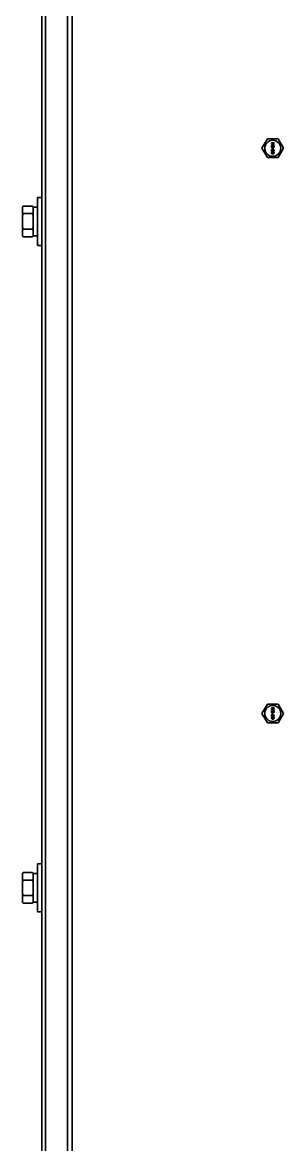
# Model space of a CAD drawing. Header units: millimetres. Extents: x 32496 to 166256, y 3504 to 23939.
# Drawn here: x 142245.6 to 142343.4, y 12632 to 13053 of the extents above; entities that cross this region are included whole.
import ezdxf

# ---------------------------------------------------------------- set-up
doc = ezdxf.new("R2010")
doc.units = ezdxf.units.MM
doc.layers.get('0').update_dxf_attribs({"lineweight": 35})

# ---------------------------------------------------------------- blocks, each defined once
blk = doc.blocks.new('8-1250')
at = {"linetype": 'Continuous'}
for p, q in [((-6333.83, -34566.29), (-6333.83, -32553.29)), ((-6332.13, -32553.29), (-6332.13, -34566.29)), ((-6342.13, -33570.79), (-6342.13, -34566.29)), ((-6343.53, -33925.64), (-6343.53, -33680.91)), ((-6261, -33900.85), (-6258.97, -33897.35)), ((-6254.93, -33897.35), (-6258.97, -33897.35)), ((-6257.45, -33898.87), (-6257.45, -33898.75)), ((-6257.45, -33898.75), (-6256.45, -33898.75)), ((-6256.67, -33898.87), (-6257.45, -33899.17)), ((-6256.67, -33898.87), (-6257.45, -33898.87)), ((-6257.45, -33899.33), (-6257.45, -33899.17)), ((-6257.45, -33899.33), (-6256.67, -33899.62)), ((-6257.45, -33899.75), (-6257.45, -33899.62)), ((-6257.45, -33899.62), (-6256.67, -33899.62)), ((-6256.45, -33899.75), (-6257.45, -33899.75)), ((-6257.35, -33899.25), (-6256.45, -33898.94)), ((-6256.45, -33899.56), (-6257.35, -33899.25)), ((-6256.45, -33898.75), (-6256.45, -33898.94)), ((-6256.45, -33899.56), (-6256.45, -33899.75)), ((-6254.93, -33897.35), (-6252.91, -33900.85)), ((-6258.97, -33904.35), (-6261, -33900.85)), ((-6257.43, -33900.14), (-6257.45, -33900.25)), ((-6257.45, -33900.35), (-6257.45, -33900.25)), ((-6257.45, -33900.35), (-6257.43, -33900.46)), ((-6257.45, -33902.04), (-6257.45, -33901.29)), ((-6257.45, -33901.29), (-6257.35, -33901.29)), ((-6257.35, -33902.04), (-6257.45, -33902.04)), ((-6257.43, -33902.46), (-6257.45, -33902.58)), ((-6257.45, -33902.58), (-6257.43, -33902.71)), ((-6257.37, -33900.04), (-6257.43, -33900.14)), ((-6257.43, -33900.46), (-6257.37, -33900.56)), ((-6257.37, -33902.35), (-6257.43, -33902.46)), ((-6257.43, -33902.71), (-6257.37, -33902.81)), ((-6257.28, -33899.98), (-6257.37, -33900.04)), ((-6257.37, -33900.56), (-6257.28, -33900.62)), ((-6257.31, -33902.29), (-6257.37, -33902.35)), ((-6257.37, -33902.81), (-6257.31, -33902.87)), ((-6257.35, -33900.23), (-6257.33, -33900.17)), ((-6257.35, -33900.23), (-6257.35, -33900.37)), ((-6257.33, -33900.44), (-6257.35, -33900.37)), ((-6256.82, -33901.87), (-6257.35, -33901.29)), ((-6257.35, -33901.46), (-6257.35, -33902.04)), ((-6257.35, -33901.46), (-6256.88, -33901.98)), ((-6257.35, -33902.58), (-6257.33, -33902.48)), ((-6257.33, -33902.69), (-6257.35, -33902.58)), ((-6257.33, -33900.17), (-6257.28, -33900.1)), ((-6257.28, -33900.5), (-6257.33, -33900.44)), ((-6257.33, -33902.48), (-6257.28, -33902.42)), ((-6257.28, -33902.75), (-6257.33, -33902.69)), ((-6257.22, -33902.25), (-6257.31, -33902.29)), ((-6257.31, -33902.87), (-6257.22, -33902.92)), ((-6257.18, -33899.94), (-6257.28, -33899.98)), ((-6257.28, -33900.1), (-6257.22, -33900.06)), ((-6257.22, -33900.54), (-6257.28, -33900.5)), ((-6257.28, -33900.62), (-6257.18, -33900.67)), ((-6257.28, -33902.42), (-6257.16, -33902.33)), ((-6257.16, -33902.83), (-6257.28, -33902.75)), ((-6257.22, -33900.06), (-6257.16, -33900.04)), ((-6257.16, -33900.56), (-6257.22, -33900.54)), ((-6257.16, -33902.23), (-6257.22, -33902.25)), ((-6257.22, -33902.92), (-6257.16, -33902.94)), ((-6257.03, -33899.92), (-6257.18, -33899.94)), ((-6257.07, -33900.67), (-6257.18, -33900.67)), ((-6257.09, -33900.04), (-6257.16, -33900.04)), ((-6257.16, -33900.56), (-6257.09, -33900.56)), ((-6257.05, -33902.21), (-6257.16, -33902.23)), ((-6257.16, -33902.33), (-6257.03, -33902.31)), ((-6257.03, -33902.85), (-6257.16, -33902.83)), ((-6257.16, -33902.94), (-6257.05, -33902.96)), ((-6257.13, -33901), (-6257.13, -33900.96)), ((-6257.13, -33900.96), (-6256.99, -33900.96)), ((-6256.99, -33901), (-6257.13, -33901)), ((-6257.09, -33900.04), (-6257.03, -33900.06)), ((-6257.03, -33900.54), (-6257.09, -33900.56)), ((-6257.07, -33900.83), (-6257.09, -33900.85)), ((-6257.09, -33900.85), (-6256.99, -33900.96)), ((-6256.99, -33901), (-6257.09, -33901.1)), ((-6257.09, -33901.1), (-6257.07, -33901.12)), ((-6257.07, -33900.67), (-6256.96, -33900.62)), ((-6256.94, -33900.96), (-6257.07, -33900.83)), ((-6257.07, -33901.12), (-6256.94, -33901)), ((-6257.05, -33902.21), (-6256.86, -33902.21)), ((-6256.86, -33902.96), (-6257.05, -33902.96)), ((-6257.03, -33899.92), (-6256.88, -33899.92)), ((-6257.03, -33900.06), (-6256.99, -33900.1)), ((-6256.99, -33900.5), (-6257.03, -33900.54)), ((-6256.88, -33902.31), (-6257.03, -33902.31)), ((-6257.03, -33902.85), (-6256.88, -33902.85)), ((-6256.99, -33900.1), (-6256.94, -33900.17)), ((-6256.94, -33900.44), (-6256.99, -33900.5)), ((-6256.96, -33900.62), (-6256.9, -33900.56)), ((-6256.94, -33900.17), (-6256.92, -33900.23)), ((-6256.92, -33900.37), (-6256.94, -33900.44)), ((-6256.82, -33900.83), (-6256.94, -33900.96)), ((-6256.94, -33901), (-6256.82, -33901.12)), ((-6256.84, -33900.14), (-6256.92, -33900.02)), ((-6256.88, -33900.02), (-6256.92, -33900.02)), ((-6256.92, -33900.37), (-6256.92, -33900.23)), ((-6256.9, -33900.56), (-6256.84, -33900.46)), ((-6256.9, -33900.96), (-6256.79, -33900.85)), ((-6256.9, -33900.96), (-6256.75, -33900.96)), ((-6256.79, -33901.1), (-6256.9, -33901)), ((-6256.75, -33901), (-6256.9, -33901)), ((-6256.73, -33899.94), (-6256.88, -33899.92)), ((-6256.88, -33900.02), (-6256.75, -33900.04)), ((-6256.88, -33901.98), (-6256.82, -33902.02)), ((-6256.88, -33902.31), (-6256.75, -33902.33)), ((-6256.75, -33902.83), (-6256.88, -33902.85)), ((-6256.75, -33902.23), (-6256.86, -33902.21)), ((-6256.86, -33902.96), (-6256.75, -33902.94)), ((-6256.82, -33900.25), (-6256.84, -33900.14)), ((-6256.84, -33900.46), (-6256.82, -33900.35)), ((-6256.82, -33900.25), (-6256.82, -33900.35)), ((-6256.79, -33900.85), (-6256.82, -33900.83)), ((-6256.82, -33901.12), (-6256.79, -33901.1)), ((-6256.73, -33901.92), (-6256.82, -33901.87)), ((-6256.82, -33902.02), (-6256.73, -33902.04)), ((-6256.75, -33900.04), (-6256.69, -33900.06)), ((-6256.75, -33900.96), (-6256.75, -33901)), ((-6256.69, -33902.25), (-6256.75, -33902.23)), ((-6256.75, -33902.33), (-6256.62, -33902.42)), ((-6256.62, -33902.75), (-6256.75, -33902.83)), ((-6256.75, -33902.94), (-6256.69, -33902.92)), ((-6256.62, -33899.98), (-6256.73, -33899.94)), ((-6256.73, -33901.92), (-6256.69, -33901.92)), ((-6256.69, -33902.04), (-6256.73, -33902.04)), ((-6256.69, -33900.06), (-6256.62, -33900.1)), ((-6256.62, -33900.48), (-6256.69, -33900.52)), ((-6256.69, -33900.62), (-6256.69, -33900.52)), ((-6256.69, -33900.62), (-6256.62, -33900.6)), ((-6256.69, -33901.42), (-6256.69, -33901.31)), ((-6256.6, -33901.33), (-6256.69, -33901.31)), ((-6256.69, -33901.42), (-6256.62, -33901.46)), ((-6256.62, -33901.87), (-6256.69, -33901.92)), ((-6256.69, -33902.04), (-6256.6, -33902.02)), ((-6256.6, -33902.29), (-6256.69, -33902.25)), ((-6256.69, -33902.92), (-6256.6, -33902.87)), ((-6256.54, -33900.04), (-6256.62, -33899.98)), ((-6256.62, -33900.1), (-6256.58, -33900.17)), ((-6256.58, -33900.42), (-6256.62, -33900.48)), ((-6256.62, -33900.6), (-6256.54, -33900.54)), ((-6256.62, -33901.46), (-6256.58, -33901.52)), ((-6256.58, -33901.81), (-6256.62, -33901.87)), ((-6256.62, -33902.42), (-6256.58, -33902.48)), ((-6256.58, -33902.69), (-6256.62, -33902.75)), ((-6256.52, -33901.42), (-6256.6, -33901.33)), ((-6256.6, -33902.02), (-6256.52, -33901.94)), ((-6256.54, -33902.35), (-6256.6, -33902.29)), ((-6256.6, -33902.87), (-6256.54, -33902.81)), ((-6256.58, -33900.17), (-6256.56, -33900.23)), ((-6256.56, -33900.35), (-6256.58, -33900.42)), ((-6256.58, -33901.52), (-6256.56, -33901.62)), ((-6256.56, -33901.71), (-6256.58, -33901.81)), ((-6256.58, -33902.48), (-6256.56, -33902.58)), ((-6256.56, -33902.58), (-6256.58, -33902.69)), ((-6256.56, -33900.35), (-6256.56, -33900.23)), ((-6256.56, -33901.71), (-6256.56, -33901.62)), ((-6256.48, -33900.14), (-6256.54, -33900.04)), ((-6256.54, -33900.54), (-6256.48, -33900.44)), ((-6256.48, -33902.46), (-6256.54, -33902.35)), ((-6256.54, -33902.81), (-6256.48, -33902.71)), ((-6256.48, -33901.5), (-6256.52, -33901.42)), ((-6256.52, -33901.94), (-6256.48, -33901.85)), ((-6256.45, -33900.25), (-6256.48, -33900.14)), ((-6256.48, -33900.44), (-6256.45, -33900.33)), ((-6256.45, -33901.64), (-6256.48, -33901.5)), ((-6256.48, -33901.85), (-6256.45, -33901.73)), ((-6256.45, -33902.58), (-6256.48, -33902.46)), ((-6256.48, -33902.71), (-6256.45, -33902.58)), ((-6256.45, -33900.25), (-6256.45, -33900.33)), ((-6256.45, -33901.64), (-6256.45, -33901.73)), ((-6252.91, -33900.85), (-6254.93, -33904.35)), ((-6258.97, -33904.35), (-6254.93, -33904.35)), ((-6345.13, -33919.29), (-6345.13, -33937.29)), ((-6343.53, -33919.29), (-6345.13, -33919.29)), ((-6350.73, -33922.82), (-6350.46, -33922.54)), ((-6350.73, -33933.76), (-6350.73, -33922.82)), ((-6350.43, -33922.52), (-6350.46, -33922.54)), ((-6347.03, -33922.52), (-6350.43, -33922.52)), ((-6347.03, -33922.52), (-6347, -33922.54)), ((-6346.73, -33922.82), (-6347, -33922.54)), ((-6346.73, -33933.76), (-6346.73, -33922.82)), ((-6345.13, -33922.94), (-6346.73, -33922.94)), ((-6347.03, -33925.36), (-6350.43, -33925.36)), ((-6343.53, -33930.91), (-6343.53, -33925.64)), ((-6347.03, -33931.13), (-6350.43, -33931.13)), ((-6343.53, -34175.64), (-6343.53, -33930.91)), ((-6350.73, -33933.76), (-6350.46, -33934.03)), ((-6347.03, -33934.06), (-6350.43, -33934.06)), ((-6346.73, -33933.76), (-6347, -33934.03)), ((-6345.13, -33933.64), (-6346.73, -33933.64)), ((-6343.53, -33937.29), (-6345.13, -33937.29)), ((-6261, -34112.85), (-6258.98, -34109.35)), ((-6254.93, -34109.35), (-6258.98, -34109.35)), ((-6254.93, -34109.35), (-6252.91, -34112.85)), ((-6258.98, -34116.35), (-6261, -34112.85)), ((-6257.45, -34110.87), (-6257.45, -34110.75)), ((-6257.45, -34110.75), (-6256.45, -34110.75)), ((-6256.67, -34110.87), (-6257.45, -34111.17)), ((-6256.67, -34110.87), (-6257.45, -34110.87)), ((-6257.45, -34111.33), (-6257.45, -34111.17)), ((-6257.45, -34111.33), (-6256.67, -34111.62)), ((-6257.45, -34111.75), (-6257.45, -34111.62)), ((-6257.45, -34111.62), (-6256.67, -34111.62)), ((-6256.45, -34111.75), (-6257.45, -34111.75)), ((-6257.43, -34112.14), (-6257.45, -34112.25)), ((-6257.45, -34112.35), (-6257.45, -34112.25)), ((-6257.45, -34112.35), (-6257.43, -34112.46)), ((-6257.45, -34114.04), (-6257.45, -34113.29)), ((-6257.45, -34113.29), (-6257.35, -34113.29)), ((-6257.35, -34114.04), (-6257.45, -34114.04)), ((-6257.43, -34114.46), (-6257.45, -34114.58)), ((-6257.37, -34112.04), (-6257.43, -34112.14)), ((-6257.43, -34112.46), (-6257.37, -34112.56)), ((-6257.37, -34114.35), (-6257.43, -34114.46)), ((-6257.28, -34111.98), (-6257.37, -34112.04)), ((-6257.37, -34112.56), (-6257.28, -34112.62)), ((-6257.31, -34114.29), (-6257.37, -34114.35)), ((-6257.35, -34111.25), (-6256.45, -34110.94)), ((-6256.45, -34111.56), (-6257.35, -34111.25)), ((-6257.35, -34112.23), (-6257.33, -34112.17)), ((-6257.35, -34112.23), (-6257.35, -34112.37)), ((-6257.33, -34112.44), (-6257.35, -34112.37)), ((-6256.82, -34113.87), (-6257.35, -34113.29)), ((-6257.35, -34113.46), (-6257.35, -34114.04)), ((-6257.35, -34113.46), (-6256.88, -34113.98)), ((-6257.35, -34114.58), (-6257.33, -34114.48)), ((-6257.33, -34112.17), (-6257.28, -34112.1)), ((-6257.28, -34112.5), (-6257.33, -34112.44)), ((-6257.33, -34114.48), (-6257.28, -34114.42)), ((-6257.22, -34114.25), (-6257.31, -34114.29)), ((-6257.18, -34111.94), (-6257.28, -34111.98)), ((-6257.28, -34112.1), (-6257.22, -34112.06)), ((-6257.22, -34112.54), (-6257.28, -34112.5)), ((-6257.28, -34112.62), (-6257.18, -34112.67)), ((-6257.28, -34114.42), (-6257.16, -34114.33)), ((-6257.22, -34112.06), (-6257.16, -34112.04)), ((-6257.16, -34112.56), (-6257.22, -34112.54)), ((-6257.16, -34114.23), (-6257.22, -34114.25)), ((-6257.03, -34111.92), (-6257.18, -34111.94)), ((-6257.07, -34112.67), (-6257.18, -34112.67)), ((-6257.09, -34112.04), (-6257.16, -34112.04)), ((-6257.16, -34112.56), (-6257.09, -34112.56)), ((-6257.05, -34114.21), (-6257.16, -34114.23)), ((-6257.16, -34114.33), (-6257.03, -34114.31)), ((-6257.14, -34113), (-6257.14, -34112.96)), ((-6257.14, -34112.96), (-6256.99, -34112.96)), ((-6256.99, -34113), (-6257.14, -34113)), ((-6257.09, -34112.04), (-6257.03, -34112.06)), ((-6257.03, -34112.54), (-6257.09, -34112.56)), ((-6257.07, -34112.83), (-6257.09, -34112.85)), ((-6257.09, -34112.85), (-6256.99, -34112.96)), ((-6256.99, -34113), (-6257.09, -34113.1)), ((-6257.09, -34113.1), (-6257.07, -34113.12)), ((-6257.07, -34112.67), (-6256.96, -34112.62)), ((-6256.94, -34112.96), (-6257.07, -34112.83)), ((-6257.07, -34113.12), (-6256.94, -34113)), ((-6257.05, -34114.21), (-6256.86, -34114.21)), ((-6257.03, -34111.92), (-6256.88, -34111.92)), ((-6257.03, -34112.06), (-6256.99, -34112.1)), ((-6256.99, -34112.5), (-6257.03, -34112.54)), ((-6256.88, -34114.31), (-6257.03, -34114.31)), ((-6256.99, -34112.1), (-6256.94, -34112.17)), ((-6256.94, -34112.44), (-6256.99, -34112.5)), ((-6256.96, -34112.62), (-6256.9, -34112.56)), ((-6256.94, -34112.17), (-6256.92, -34112.23)), ((-6256.92, -34112.37), (-6256.94, -34112.44)), ((-6256.82, -34112.83), (-6256.94, -34112.96)), ((-6256.94, -34113), (-6256.82, -34113.12)), ((-6256.84, -34112.14), (-6256.92, -34112.02)), ((-6256.88, -34112.02), (-6256.92, -34112.02)), ((-6256.92, -34112.37), (-6256.92, -34112.23)), ((-6256.9, -34112.56), (-6256.84, -34112.46)), ((-6256.9, -34112.96), (-6256.79, -34112.85)), ((-6256.9, -34112.96), (-6256.75, -34112.96)), ((-6256.79, -34113.1), (-6256.9, -34113)), ((-6256.75, -34113), (-6256.9, -34113)), ((-6256.73, -34111.94), (-6256.88, -34111.92)), ((-6256.88, -34112.02), (-6256.75, -34112.04)), ((-6256.88, -34113.98), (-6256.82, -34114.02)), ((-6256.88, -34114.31), (-6256.75, -34114.33)), ((-6256.75, -34114.23), (-6256.86, -34114.21)), ((-6256.82, -34112.25), (-6256.84, -34112.14)), ((-6256.84, -34112.46), (-6256.82, -34112.35)), ((-6256.82, -34112.25), (-6256.82, -34112.35)), ((-6256.79, -34112.85), (-6256.82, -34112.83)), ((-6256.82, -34113.12), (-6256.79, -34113.1)), ((-6256.73, -34113.92), (-6256.82, -34113.87)), ((-6256.82, -34114.02), (-6256.73, -34114.04)), ((-6256.75, -34112.04), (-6256.69, -34112.06)), ((-6256.75, -34112.96), (-6256.75, -34113)), ((-6256.69, -34114.25), (-6256.75, -34114.23)), ((-6256.75, -34114.33), (-6256.62, -34114.42)), ((-6256.62, -34111.98), (-6256.73, -34111.94)), ((-6256.73, -34113.92), (-6256.69, -34113.92)), ((-6256.69, -34114.04), (-6256.73, -34114.04)), ((-6256.69, -34112.06), (-6256.62, -34112.1)), ((-6256.62, -34112.48), (-6256.69, -34112.52)), ((-6256.69, -34112.62), (-6256.69, -34112.52)), ((-6256.69, -34112.62), (-6256.62, -34112.6)), ((-6256.69, -34113.42), (-6256.69, -34113.31)), ((-6256.6, -34113.33), (-6256.69, -34113.31)), ((-6256.69, -34113.42), (-6256.62, -34113.46)), ((-6256.62, -34113.87), (-6256.69, -34113.92)), ((-6256.69, -34114.04), (-6256.6, -34114.02)), ((-6256.6, -34114.29), (-6256.69, -34114.25)), ((-6256.54, -34112.04), (-6256.62, -34111.98)), ((-6256.62, -34112.1), (-6256.58, -34112.17)), ((-6256.58, -34112.42), (-6256.62, -34112.48)), ((-6256.62, -34112.6), (-6256.54, -34112.54)), ((-6256.62, -34113.46), (-6256.58, -34113.52)), ((-6256.58, -34113.81), (-6256.62, -34113.87)), ((-6256.62, -34114.42), (-6256.58, -34114.48)), ((-6256.52, -34113.42), (-6256.6, -34113.33)), ((-6256.6, -34114.02), (-6256.52, -34113.94)), ((-6256.54, -34114.35), (-6256.6, -34114.29)), ((-6256.58, -34112.17), (-6256.56, -34112.23)), ((-6256.56, -34112.35), (-6256.58, -34112.42)), ((-6256.58, -34113.52), (-6256.56, -34113.62)), ((-6256.56, -34113.71), (-6256.58, -34113.81)), ((-6256.58, -34114.48), (-6256.56, -34114.58)), ((-6256.56, -34112.35), (-6256.56, -34112.23)), ((-6256.56, -34113.71), (-6256.56, -34113.62)), ((-6256.48, -34112.14), (-6256.54, -34112.04)), ((-6256.54, -34112.54), (-6256.48, -34112.44)), ((-6256.48, -34114.46), (-6256.54, -34114.35)), ((-6256.48, -34113.5), (-6256.52, -34113.42)), ((-6256.52, -34113.94), (-6256.48, -34113.85)), ((-6256.45, -34112.25), (-6256.48, -34112.14)), ((-6256.48, -34112.44), (-6256.45, -34112.33)), ((-6256.45, -34113.64), (-6256.48, -34113.5)), ((-6256.48, -34113.85), (-6256.45, -34113.73)), ((-6256.45, -34114.58), (-6256.48, -34114.46)), ((-6256.45, -34110.75), (-6256.45, -34110.94)), ((-6256.45, -34111.56), (-6256.45, -34111.75)), ((-6256.45, -34112.25), (-6256.45, -34112.33)), ((-6256.45, -34113.64), (-6256.45, -34113.73)), ((-6252.91, -34112.85), (-6254.93, -34116.35)), ((-6258.98, -34116.35), (-6254.93, -34116.35)), ((-6257.45, -34114.58), (-6257.43, -34114.71)), ((-6257.43, -34114.71), (-6257.37, -34114.81)), ((-6257.37, -34114.81), (-6257.31, -34114.87)), ((-6257.33, -34114.69), (-6257.35, -34114.58)), ((-6257.28, -34114.75), (-6257.33, -34114.69)), ((-6257.31, -34114.87), (-6257.22, -34114.92)), ((-6257.16, -34114.83), (-6257.28, -34114.75)), ((-6257.22, -34114.92), (-6257.16, -34114.94)), ((-6257.03, -34114.85), (-6257.16, -34114.83)), ((-6257.16, -34114.94), (-6257.05, -34114.96)), ((-6256.86, -34114.96), (-6257.05, -34114.96)), ((-6257.03, -34114.85), (-6256.88, -34114.85)), ((-6256.75, -34114.83), (-6256.88, -34114.85)), ((-6256.86, -34114.96), (-6256.75, -34114.94)), ((-6256.62, -34114.75), (-6256.75, -34114.83)), ((-6256.75, -34114.94), (-6256.69, -34114.92)), ((-6256.69, -34114.92), (-6256.6, -34114.87)), ((-6256.58, -34114.69), (-6256.62, -34114.75)), ((-6256.6, -34114.87), (-6256.54, -34114.81)), ((-6256.56, -34114.58), (-6256.58, -34114.69)), ((-6256.54, -34114.81), (-6256.48, -34114.71)), ((-6256.48, -34114.71), (-6256.45, -34114.58)), ((-6345.13, -34169.29), (-6345.13, -34187.29)), ((-6343.53, -34169.29), (-6345.13, -34169.29)), ((-6350.73, -34172.82), (-6350.46, -34172.54)), ((-6350.73, -34183.76), (-6350.73, -34172.82)), ((-6350.43, -34172.52), (-6350.46, -34172.54)), ((-6347.03, -34172.52), (-6350.43, -34172.52)), ((-6347.03, -34172.52), (-6347, -34172.54)), ((-6346.73, -34172.82), (-6347, -34172.54)), ((-6346.73, -34183.76), (-6346.73, -34172.82)), ((-6345.13, -34172.94), (-6346.73, -34172.94)), ((-6347.03, -34175.36), (-6350.43, -34175.36)), ((-6343.53, -34180.91), (-6343.53, -34175.64)), ((-6347.03, -34181.13), (-6350.43, -34181.13)), ((-6343.53, -34425.64), (-6343.53, -34180.91)), ((-6350.73, -34183.76), (-6350.46, -34184.03)), ((-6347.03, -34184.06), (-6350.43, -34184.06)), ((-6346.73, -34183.76), (-6347, -34184.03)), ((-6345.13, -34183.64), (-6346.73, -34183.64)), ((-6343.53, -34187.29), (-6345.13, -34187.29))]:
    blk.add_line(p, q, dxfattribs=at)
for centre in [(-6256.95, -33900.85), (-6256.95, -34112.85)]:
    blk.add_circle(centre, 3, dxfattribs=at)
for centre, radius, start, end in [((-6347.91, -33931.47), 3.61, 218.7103, 219.1339), ((-6346.59, -33930.28), 5.39, 224.1246, 224.5652), ((-6350.86, -33930.28), 5.38, 315.4348, 315.8754), ((-6349.54, -33931.47), 3.61, 320.8641, 321.2897), ((-6347.91, -34181.47), 3.61, 218.7103, 219.1339), ((-6346.59, -34180.28), 5.39, 224.1246, 224.5652), ((-6350.86, -34180.28), 5.38, 315.4348, 315.8754), ((-6349.54, -34181.47), 3.61, 320.8641, 321.2897)]:
    blk.add_arc(centre, radius, start, end, dxfattribs=at)
for points, knots in [([(-6350.46, -33922.54), (-6350.48, -33922.57), (-6350.57, -33922.66), (-6350.66, -33922.76), (-6350.73, -33922.84)], [0, 0, 0, 0, 0.255063, 1, 1, 1, 1]), ([(-6350.73, -33925.03), (-6350.7, -33925.06), (-6350.61, -33925.17), (-6350.51, -33925.28), (-6350.43, -33925.36)], [0, 0, 0, 0, 0.244408, 1, 1, 1, 1]), ([(-6346.73, -33925.03), (-6346.75, -33925.06), (-6346.85, -33925.17), (-6346.95, -33925.28), (-6347.03, -33925.36)], [0, 0, 0, 0, 0.244408, 1, 1, 1, 1]), ([(-6347, -33922.54), (-6346.97, -33922.57), (-6346.88, -33922.66), (-6346.79, -33922.76), (-6346.73, -33922.84)], [0, 0, 0, 0, 0.255062, 1, 1, 1, 1]), ([(-6350.43, -33931.13), (-6350.45, -33931.16), (-6350.56, -33931.27), (-6350.66, -33931.38), (-6350.73, -33931.47)], [0, 0, 0, 0, 0.255212, 1, 1, 1, 1]), ([(-6347.03, -33931.13), (-6347, -33931.16), (-6346.9, -33931.27), (-6346.8, -33931.38), (-6346.73, -33931.47)], [0, 0, 0, 0, 0.255211, 1, 1, 1, 1]), ([(-6350.71, -33933.75), (-6350.69, -33933.77), (-6350.61, -33933.87), (-6350.52, -33933.96), (-6350.46, -33934.03)], [0, 0, 0, 0, 0.245496, 1, 1, 1, 1]), ([(-6346.74, -33933.75), (-6346.76, -33933.77), (-6346.85, -33933.87), (-6346.93, -33933.96), (-6347, -33934.03)], [0, 0, 0, 0, 0.245497, 1, 1, 1, 1]), ([(-6350.46, -34172.54), (-6350.48, -34172.57), (-6350.57, -34172.66), (-6350.66, -34172.76), (-6350.73, -34172.84)], [0, 0, 0, 0, 0.255063, 1, 1, 1, 1]), ([(-6347, -34172.54), (-6346.97, -34172.57), (-6346.88, -34172.66), (-6346.79, -34172.76), (-6346.73, -34172.84)], [0, 0, 0, 0, 0.255062, 1, 1, 1, 1]), ([(-6350.73, -34175.03), (-6350.7, -34175.06), (-6350.61, -34175.17), (-6350.51, -34175.28), (-6350.43, -34175.36)], [0, 0, 0, 0, 0.244408, 1, 1, 1, 1]), ([(-6346.73, -34175.03), (-6346.75, -34175.06), (-6346.85, -34175.17), (-6346.95, -34175.28), (-6347.03, -34175.36)], [0, 0, 0, 0, 0.244408, 1, 1, 1, 1]), ([(-6350.43, -34181.13), (-6350.45, -34181.16), (-6350.56, -34181.27), (-6350.66, -34181.38), (-6350.73, -34181.47)], [0, 0, 0, 0, 0.255212, 1, 1, 1, 1]), ([(-6347.03, -34181.13), (-6347, -34181.16), (-6346.9, -34181.27), (-6346.8, -34181.38), (-6346.73, -34181.47)], [0, 0, 0, 0, 0.255211, 1, 1, 1, 1]), ([(-6350.71, -34183.75), (-6350.69, -34183.77), (-6350.61, -34183.87), (-6350.52, -34183.96), (-6350.46, -34184.03)], [0, 0, 0, 0, 0.245496, 1, 1, 1, 1]), ([(-6346.74, -34183.75), (-6346.76, -34183.77), (-6346.85, -34183.87), (-6346.93, -34183.96), (-6347, -34184.03)], [0, 0, 0, 0, 0.245497, 1, 1, 1, 1])]:
    blk.add_open_spline(points, degree=3, knots=knots, dxfattribs=at)
for points in [[(-6350.43, -33925.36), (-6350.54, -33925.57), (-6350.64, -33925.79), (-6350.73, -33926.02)], [(-6347.03, -33925.36), (-6346.92, -33925.57), (-6346.82, -33925.79), (-6346.73, -33926.02)], [(-6350.73, -33930.47), (-6350.64, -33930.7), (-6350.54, -33930.92), (-6350.43, -33931.13)], [(-6346.73, -33930.47), (-6346.82, -33930.7), (-6346.92, -33930.92), (-6347.03, -33931.13)], [(-6350.43, -34175.36), (-6350.54, -34175.57), (-6350.64, -34175.79), (-6350.73, -34176.02)], [(-6347.03, -34175.36), (-6346.92, -34175.57), (-6346.82, -34175.79), (-6346.73, -34176.02)], [(-6350.73, -34180.47), (-6350.64, -34180.7), (-6350.54, -34180.92), (-6350.43, -34181.13)], [(-6346.73, -34180.47), (-6346.82, -34180.7), (-6346.92, -34180.92), (-6347.03, -34181.13)]]:
    blk.add_open_spline(points, degree=3, dxfattribs=at)

msp = doc.modelspace()

# ---------------------------------------------------------------- block references
at = {"color": 6}
msp.add_blockref('8-1250', (148596.331, 46906.597), dxfattribs=at)

doc.saveas('drawing.dxf')
